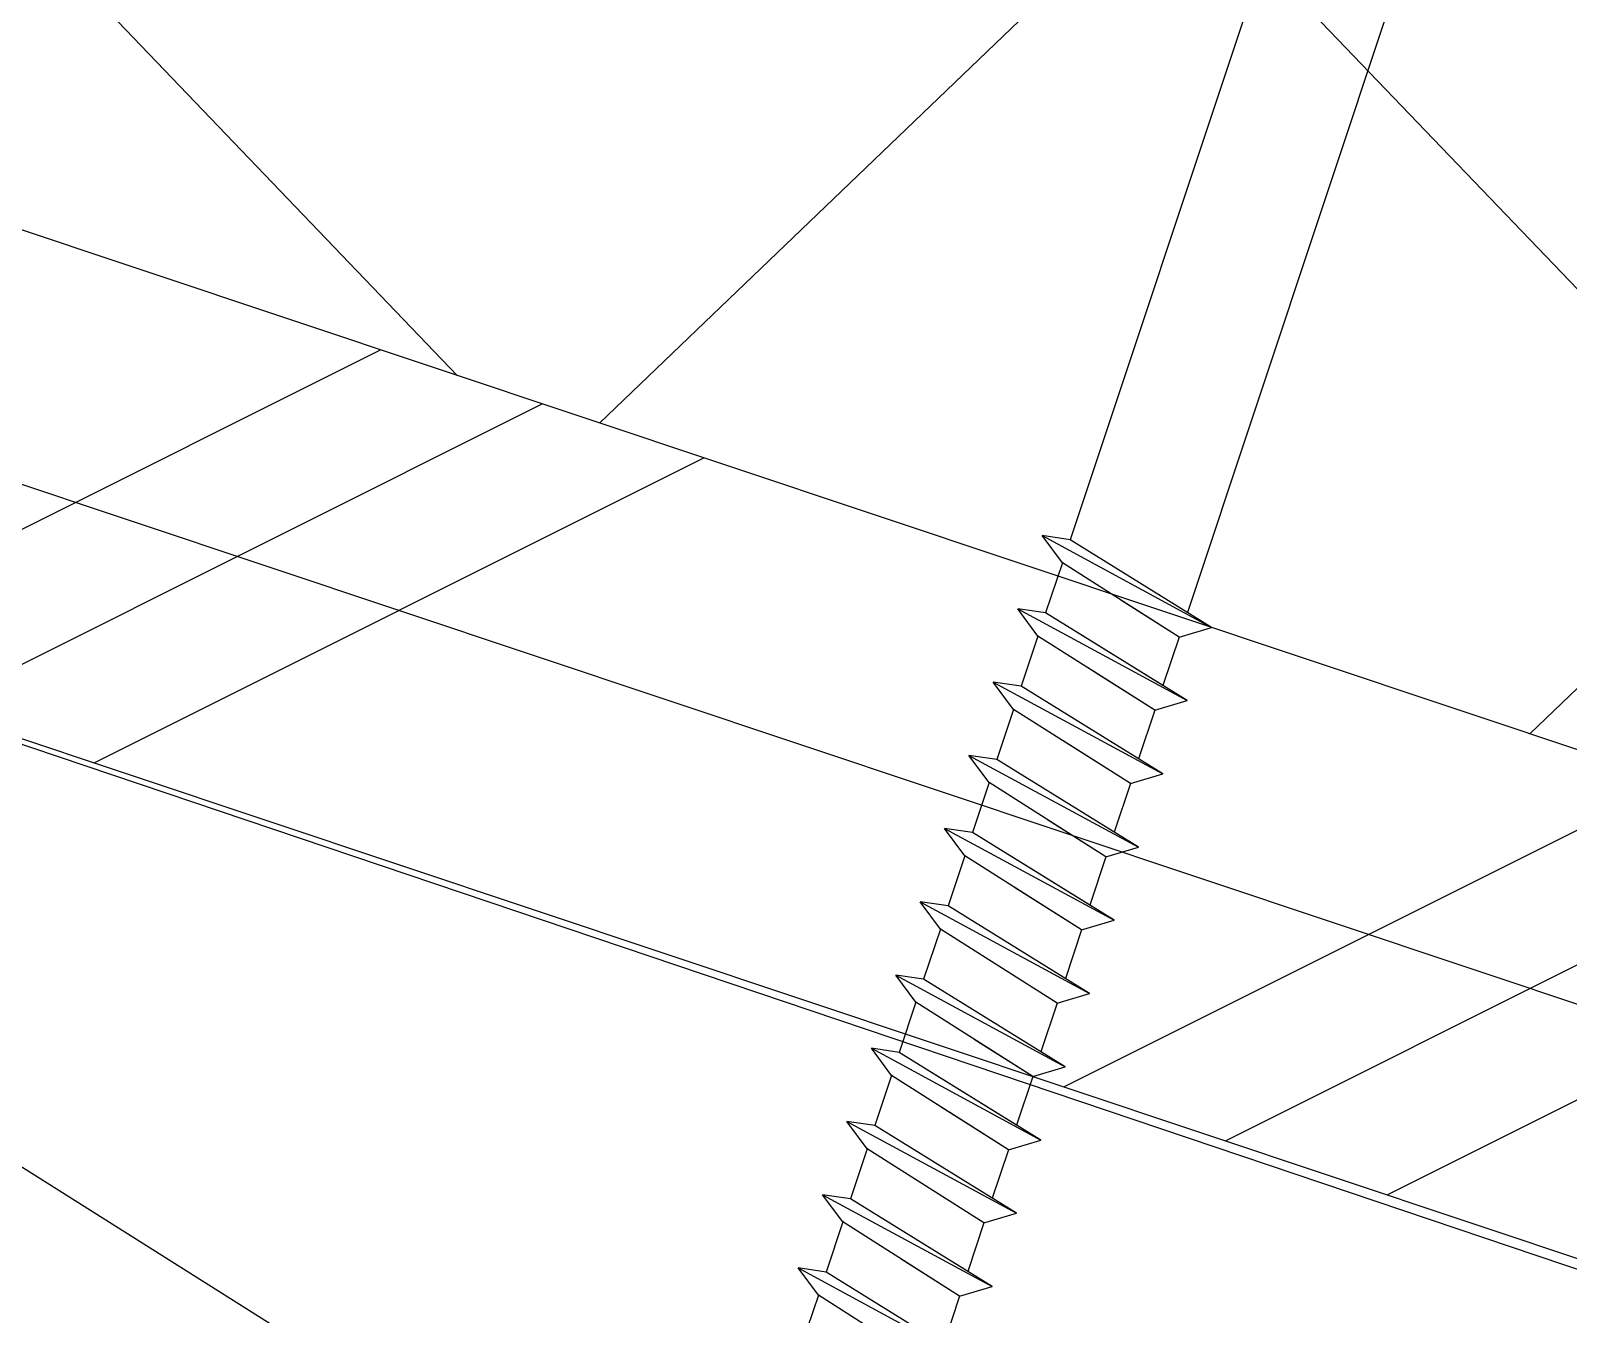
# Model space of a CAD drawing. Header units: inches. Extents: x -2661 to 42767, y -1222 to 9099.
# Drawn here: x 818.748 to 820.741, y 2429.664 to 2431.327 of the extents above; entities that cross this region are included whole.
import ezdxf

# ---------------------------------------------------------------- set-up
doc = ezdxf.new("R2010")
doc.units = ezdxf.units.IN
doc.header["$LTSCALE"] = 12
doc.header["$MEASUREMENT"] = 0
doc.layers.add('S-HATCH1', color=1, linetype='CONTINUOUS', transparency=0.5)
doc.layers.add('S-SIMPSON', color=2, linetype='CONTINUOUS')
doc.layers.add('S-WOOD', color=3, linetype='CONTINUOUS')

# ---------------------------------------------------------------- blocks, each defined once
blk = doc.blocks.new('SIP SCREW')
at = {"layer": 'S-SIMPSON'}
for p, q in [((-0.087, -0.536), (-0.087, -9.8775)), ((0.087, -0.5316), (0.087, -9.8363))]:
    blk.add_line(p, q, dxfattribs=at)
at = {"layer": 'S-SIMPSON', "color": 1}
for p, q in [((-0.123, -9.886), (0.087, -9.8363)), ((-0.123, -9.886), (0.087, -9.8363)), ((-0.123, -9.886), (0.087, -9.8363)), ((-0.123, -9.886), (0.087, -9.8363)), ((0.123, -9.8427), (-0.123, -9.886)), ((0.123, -9.8427), (-0.123, -9.886)), ((0.123, -9.8427), (-0.123, -9.886)), ((0.123, -9.8427), (-0.123, -9.886)), ((0.087, -9.8363), (0.123, -9.8427)), ((0.087, -9.8363), (0.123, -9.8427)), ((0.087, -9.8363), (0.123, -9.8427)), ((0.087, -9.8363), (0.123, -9.8427)), ((0.087, -9.8679), (0.123, -9.8427)), ((0.087, -9.8679), (0.123, -9.8427)), ((0.087, -9.8679), (0.123, -9.8427)), ((0.087, -9.8679), (0.123, -9.8427)), ((-0.087, -9.9112), (0.087, -9.8679)), ((-0.087, -9.9112), (0.087, -9.8679)), ((-0.087, -9.9112), (0.087, -9.8679)), ((-0.087, -9.9112), (0.087, -9.8679)), ((0.087, -9.8679), (0.087, -9.9363)), ((0.087, -9.8679), (0.087, -9.9363)), ((0.087, -9.8679), (0.087, -9.9363)), ((0.087, -9.8679), (0.087, -9.9363)), ((0.087, -9.8679), (0.087, -9.9363)), ((0.087, -9.8679), (0.087, -9.9363)), ((0.087, -9.8679), (0.087, -9.9363)), ((0.087, -9.8679), (0.087, -9.9363)), ((0.087, -9.8679), (0.087, -9.9363)), ((0.087, -9.8679), (0.087, -9.9363)), ((0.087, -9.8679), (0.087, -9.9363)), ((0.087, -9.8679), (0.087, -9.9363)), ((0.087, -9.8679), (0.087, -9.9363)), ((0.087, -9.8679), (0.087, -9.9363)), ((-0.087, -9.9112), (-0.123, -9.886)), ((-0.087, -9.9112), (-0.123, -9.886)), ((-0.087, -9.9112), (-0.123, -9.886)), ((-0.087, -9.9112), (-0.123, -9.886)), ((-0.087, -9.9112), (-0.123, -9.886)), ((-0.087, -9.9112), (0, -9.8896)), ((-0.087, -9.9112), (-0.087, -9.9775)), ((-0.087, -9.9112), (-0.087, -9.9775)), ((-0.087, -9.9112), (-0.087, -9.9775)), ((-0.087, -9.9112), (-0.087, -9.9775)), ((-0.087, -9.9112), (-0.087, -9.9775)), ((-0.087, -9.9112), (-0.087, -9.9775)), ((-0.087, -9.9112), (-0.087, -9.9775)), ((-0.087, -9.9112), (-0.087, -9.9775)), ((-0.087, -9.9112), (-0.087, -9.9775)), ((-0.087, -9.9112), (-0.087, -9.9775)), ((-0.087, -9.9112), (-0.087, -9.9775)), ((-0.087, -9.9112), (-0.087, -9.9775)), ((-0.087, -9.9112), (-0.087, -9.9775)), ((-0.087, -9.9112), (-0.087, -9.9775)), ((-0.087, -9.9112), (-0.087, -9.9775)), ((-0.087, -9.9112), (-0.087, -9.9775)), ((-0.123, -9.986), (0.087, -9.9363)), ((-0.123, -9.986), (0.087, -9.9363)), ((-0.123, -9.986), (0.087, -9.9363)), ((-0.123, -9.986), (0.087, -9.9363)), ((-0.123, -9.986), (0.087, -9.9363)), ((-0.123, -9.986), (0.087, -9.9363)), ((-0.123, -9.986), (0.087, -9.9363)), ((-0.123, -9.986), (0.087, -9.9363)), ((0.123, -9.9427), (-0.123, -9.986)), ((0.123, -9.9427), (-0.123, -9.986)), ((0.123, -9.9427), (-0.123, -9.986)), ((0.123, -9.9427), (-0.123, -9.986)), ((0.123, -9.9427), (-0.123, -9.986)), ((0.123, -9.9427), (-0.123, -9.986)), ((0.123, -9.9427), (-0.123, -9.986)), ((0.123, -9.9427), (-0.123, -9.986)), ((0.123, -9.9427), (-0.123, -9.986)), ((-0.087, -9.9775), (0.087, -9.9363)), ((0.087, -9.9363), (0.123, -9.9427)), ((0.087, -9.9363), (0.123, -9.9427)), ((0.087, -9.9363), (0.123, -9.9427)), ((0.087, -9.9363), (0.123, -9.9427)), ((0.087, -9.9363), (0.123, -9.9427)), ((0.087, -9.9363), (0.123, -9.9427)), ((0.087, -9.9363), (0.123, -9.9427)), ((0.087, -9.9363), (0.123, -9.9427)), ((0.087, -9.9363), (0.123, -9.9427)), ((0.087, -9.9679), (0.123, -9.9427)), ((0.087, -9.9679), (0.123, -9.9427)), ((0.087, -9.9679), (0.123, -9.9427)), ((0.087, -9.9679), (0.123, -9.9427)), ((0.087, -9.9679), (0.123, -9.9427)), ((0.087, -9.9679), (0.123, -9.9427)), ((0.087, -9.9679), (0.123, -9.9427)), ((0.087, -9.9679), (0.123, -9.9427)), ((0.087, -9.9679), (0.123, -9.9427)), ((-0.087, -10.0112), (0.087, -9.9679)), ((-0.087, -10.0112), (0.087, -9.9679)), ((-0.087, -10.0112), (0.087, -9.9679)), ((-0.087, -10.0112), (0.087, -9.9679)), ((-0.087, -10.0112), (0.087, -9.9679)), ((-0.087, -10.0112), (0.087, -9.9679)), ((-0.087, -10.0112), (0.087, -9.9679)), ((-0.087, -10.0112), (0.087, -9.9679)), ((-0.087, -10.0112), (0.087, -9.9679)), ((0.087, -9.9679), (0.087, -10.0363)), ((0.087, -9.9679), (0.087, -10.0363)), ((0.087, -9.9679), (0.087, -10.0363)), ((0.087, -9.9679), (0.087, -10.0363)), ((0.087, -9.9679), (0.087, -10.0363)), ((0.087, -9.9679), (0.087, -10.0363)), ((0.087, -9.9679), (0.087, -10.0363)), ((0.087, -9.9679), (0.087, -10.0363)), ((0.087, -9.9679), (0.087, -10.0363)), ((0.087, -9.9679), (0.087, -10.0363)), ((0.087, -9.9679), (0.087, -10.0363)), ((0.087, -9.9679), (0.087, -10.0363)), ((0.087, -9.9679), (0.087, -10.0363)), ((0.087, -9.9679), (0.087, -10.0363)), ((0.087, -9.9679), (0.087, -10.0363)), ((0.087, -9.9679), (0.087, -10.0363)), ((0.087, -9.9679), (0.087, -10.0363)), ((0.087, -9.9679), (0.087, -10.0363)), ((0.087, -9.9679), (0.087, -10.0363)), ((0.087, -9.9679), (0.087, -10.0363)), ((0.087, -9.9679), (0.087, -10.0363)), ((-0.087, -10.0112), (-0.123, -9.986)), ((-0.087, -10.0112), (-0.123, -9.986)), ((-0.087, -10.0112), (-0.123, -9.986)), ((-0.087, -10.0112), (-0.123, -9.986)), ((-0.087, -10.0112), (-0.123, -9.986)), ((-0.087, -10.0112), (-0.123, -9.986)), ((-0.087, -10.0112), (-0.123, -9.986)), ((-0.087, -10.0112), (-0.123, -9.986)), ((-0.087, -10.0112), (-0.123, -9.986)), ((-0.087, -10.0112), (-0.123, -9.986)), ((-0.087, -10.0112), (-0.123, -9.986)), ((-0.087, -10.0112), (-0.123, -9.986)), ((-0.087, -10.0112), (-0.123, -9.986)), ((-0.087, -10.0112), (0.013, -9.9863)), ((-0.087, -10.0112), (0.013, -9.9863)), ((-0.087, -10.0112), (0.013, -9.9863)), ((-0.087, -10.0112), (0, -9.9896)), ((-0.087, -10.0112), (-0.087, -10.0775)), ((-0.087, -10.0112), (-0.087, -10.0775)), ((-0.087, -10.0112), (-0.087, -10.0775)), ((-0.087, -10.0112), (-0.087, -10.0775)), ((-0.087, -10.0112), (-0.087, -10.0775)), ((-0.087, -10.0112), (-0.087, -10.0775)), ((-0.087, -10.0112), (-0.087, -10.0775)), ((-0.087, -10.0112), (-0.087, -10.0775)), ((-0.087, -10.0112), (-0.087, -10.0775)), ((-0.087, -10.0112), (-0.087, -10.0775)), ((-0.087, -10.0112), (-0.087, -10.0775)), ((-0.087, -10.0112), (-0.087, -10.0775)), ((-0.087, -10.0112), (-0.087, -10.0775)), ((-0.087, -10.0112), (-0.087, -10.0775)), ((-0.087, -10.0112), (-0.087, -10.0775)), ((-0.087, -10.0112), (-0.087, -10.0775)), ((-0.087, -10.0112), (-0.087, -10.0775)), ((-0.087, -10.0112), (-0.087, -10.0775)), ((-0.087, -10.0112), (-0.087, -10.0775)), ((-0.087, -10.0112), (-0.087, -10.0775)), ((-0.087, -10.0112), (-0.087, -10.0775)), ((-0.123, -10.086), (0.087, -10.0363)), ((-0.123, -10.086), (0.087, -10.0363)), ((-0.123, -10.086), (0.087, -10.0363)), ((-0.123, -10.086), (0.087, -10.0363)), ((-0.123, -10.086), (0.087, -10.0363)), ((-0.123, -10.086), (0.087, -10.0363)), ((-0.123, -10.086), (0.087, -10.0363)), ((-0.123, -10.086), (0.087, -10.0363)), ((-0.123, -10.086), (0.087, -10.0363)), ((-0.123, -10.086), (0.087, -10.0363)), ((-0.123, -10.086), (0.087, -10.0363)), ((-0.123, -10.086), (0.087, -10.0363)), ((0.123, -10.0427), (-0.123, -10.086)), ((0.123, -10.0427), (-0.123, -10.086)), ((0.123, -10.0427), (-0.123, -10.086)), ((0.123, -10.0427), (-0.123, -10.086)), ((0.123, -10.0427), (-0.123, -10.086)), ((0.123, -10.0427), (-0.123, -10.086)), ((0.123, -10.0427), (-0.123, -10.086)), ((0.123, -10.0427), (-0.123, -10.086)), ((0.123, -10.0427), (-0.123, -10.086)), ((0.123, -10.0427), (-0.123, -10.086)), ((0.123, -10.0427), (-0.123, -10.086)), ((0.123, -10.0427), (-0.123, -10.086)), ((0.087, -10.0363), (0.123, -10.0427)), ((0.087, -10.0363), (0.123, -10.0427)), ((0.087, -10.0363), (0.123, -10.0427)), ((0.087, -10.0363), (0.123, -10.0427)), ((0.087, -10.0363), (0.123, -10.0427)), ((0.087, -10.0363), (0.123, -10.0427)), ((0.087, -10.0363), (0.123, -10.0427)), ((0.087, -10.0363), (0.123, -10.0427)), ((0.087, -10.0363), (0.123, -10.0427)), ((0.087, -10.0363), (0.123, -10.0427)), ((0.087, -10.0363), (0.123, -10.0427)), ((0.087, -10.0363), (0.123, -10.0427)), ((0.087, -10.0679), (0.123, -10.0427)), ((0.087, -10.0679), (0.123, -10.0427)), ((0.087, -10.0679), (0.123, -10.0427)), ((0.087, -10.0679), (0.123, -10.0427)), ((0.087, -10.0679), (0.123, -10.0427)), ((0.087, -10.0679), (0.123, -10.0427)), ((0.087, -10.0679), (0.123, -10.0427)), ((0.087, -10.0679), (0.123, -10.0427)), ((0.087, -10.0679), (0.123, -10.0427)), ((0.087, -10.0679), (0.123, -10.0427)), ((0.087, -10.0679), (0.123, -10.0427)), ((0.087, -10.0679), (0.123, -10.0427)), ((-0.087, -10.1112), (0.087, -10.0679)), ((-0.087, -10.1112), (0.087, -10.0679)), ((-0.087, -10.1112), (0.087, -10.0679)), ((-0.087, -10.1112), (0.087, -10.0679)), ((-0.087, -10.1112), (0.087, -10.0679)), ((-0.087, -10.1112), (0.087, -10.0679)), ((-0.087, -10.1112), (0.087, -10.0679)), ((-0.087, -10.1112), (0.087, -10.0679)), ((-0.087, -10.1112), (0.087, -10.0679)), ((-0.087, -10.1112), (0.087, -10.0679)), ((-0.087, -10.1112), (0.087, -10.0679)), ((-0.087, -10.1112), (0.087, -10.0679)), ((0.087, -10.0679), (0.087, -10.1363)), ((0.087, -10.0679), (0.087, -10.1363)), ((0.087, -10.0679), (0.087, -10.1363)), ((0.087, -10.0679), (0.087, -10.1363)), ((0.087, -10.0679), (0.087, -10.1363)), ((0.087, -10.0679), (0.087, -10.1363)), ((0.087, -10.0679), (0.087, -10.1363)), ((0.087, -10.0679), (0.087, -10.1363)), ((0.087, -10.0679), (0.087, -10.1363)), ((0.087, -10.0679), (0.087, -10.1363)), ((0.087, -10.0679), (0.087, -10.1363)), ((0.087, -10.0679), (0.087, -10.1363)), ((0.087, -10.0679), (0.087, -10.1363)), ((0.087, -10.0679), (0.087, -10.1363)), ((0.087, -10.0679), (0.087, -10.1363)), ((0.087, -10.0679), (0.087, -10.1363)), ((0.087, -10.0679), (0.087, -10.1363)), ((0.087, -10.0679), (0.087, -10.1363)), ((0.087, -10.0679), (0.087, -10.1363)), ((0.087, -10.0679), (0.087, -10.1363)), ((0.087, -10.0679), (0.087, -10.1363)), ((0.087, -10.0679), (0.087, -10.1363)), ((0.087, -10.0679), (0.087, -10.1363)), ((0.087, -10.0679), (0.087, -10.1363)), ((0.087, -10.0679), (0.087, -10.1363)), ((-0.087, -10.1112), (-0.123, -10.086)), ((-0.087, -10.1112), (-0.123, -10.086)), ((-0.087, -10.1112), (-0.123, -10.086)), ((-0.087, -10.1112), (-0.123, -10.086)), ((-0.087, -10.1112), (-0.123, -10.086)), ((-0.087, -10.1112), (-0.123, -10.086)), ((-0.087, -10.1112), (-0.123, -10.086)), ((-0.087, -10.1112), (-0.123, -10.086)), ((-0.087, -10.1112), (-0.123, -10.086)), ((-0.087, -10.1112), (-0.123, -10.086)), ((-0.087, -10.1112), (-0.123, -10.086)), ((-0.087, -10.1112), (-0.123, -10.086)), ((-0.087, -10.1112), (-0.123, -10.086)), ((-0.087, -10.1112), (-0.123, -10.086)), ((-0.087, -10.1112), (-0.123, -10.086)), ((-0.087, -10.1112), (0.013, -10.0863)), ((-0.087, -10.1112), (0.013, -10.0863)), ((-0.087, -10.1112), (0.013, -10.0863)), ((-0.087, -10.1112), (-0.087, -10.1775)), ((-0.087, -10.1112), (-0.087, -10.1775)), ((-0.087, -10.1112), (-0.087, -10.1775)), ((-0.087, -10.1112), (-0.087, -10.1775)), ((-0.087, -10.1112), (-0.087, -10.1775)), ((-0.087, -10.1112), (-0.087, -10.1775)), ((-0.087, -10.1112), (-0.087, -10.1775)), ((-0.087, -10.1112), (-0.087, -10.1775)), ((-0.087, -10.1112), (-0.087, -10.1775)), ((-0.087, -10.1112), (-0.087, -10.1775)), ((-0.087, -10.1112), (-0.087, -10.1775)), ((-0.087, -10.1112), (-0.087, -10.1775)), ((-0.087, -10.1112), (-0.087, -10.1775)), ((-0.087, -10.1112), (-0.087, -10.1775)), ((-0.087, -10.1112), (-0.087, -10.1775)), ((-0.087, -10.1112), (-0.087, -10.1775)), ((-0.087, -10.1112), (-0.087, -10.1775)), ((-0.087, -10.1112), (-0.087, -10.1775)), ((-0.087, -10.1112), (-0.087, -10.1775)), ((-0.087, -10.1112), (-0.087, -10.1775)), ((-0.087, -10.1112), (-0.087, -10.1775)), ((-0.087, -10.1112), (-0.087, -10.1775)), ((-0.087, -10.1112), (-0.087, -10.1775)), ((-0.087, -10.1112), (-0.087, -10.1775)), ((-0.087, -10.1112), (-0.087, -10.1775)), ((-0.123, -10.186), (0.087, -10.1363)), ((-0.123, -10.186), (0.087, -10.1363)), ((-0.123, -10.186), (0.087, -10.1363)), ((-0.123, -10.186), (0.087, -10.1363)), ((-0.123, -10.186), (0.087, -10.1363)), ((-0.123, -10.186), (0.087, -10.1363)), ((-0.123, -10.186), (0.087, -10.1363)), ((-0.123, -10.186), (0.087, -10.1363)), ((-0.123, -10.186), (0.087, -10.1363)), ((-0.123, -10.186), (0.087, -10.1363)), ((-0.123, -10.186), (0.087, -10.1363)), ((-0.123, -10.186), (0.087, -10.1363)), ((-0.123, -10.186), (0.087, -10.1363)), ((-0.123, -10.186), (0.087, -10.1363)), ((-0.123, -10.186), (0.087, -10.1363)), ((-0.123, -10.186), (0.087, -10.1363)), ((-0.123, -10.186), (0.087, -10.1363)), ((-0.123, -10.186), (0.087, -10.1363)), ((-0.123, -10.186), (0.087, -10.1363)), ((0.123, -10.1427), (-0.123, -10.186)), ((0.123, -10.1427), (-0.123, -10.186)), ((0.123, -10.1427), (-0.123, -10.186)), ((0.123, -10.1427), (-0.123, -10.186)), ((0.123, -10.1427), (-0.123, -10.186)), ((0.123, -10.1427), (-0.123, -10.186)), ((0.123, -10.1427), (-0.123, -10.186)), ((0.123, -10.1427), (-0.123, -10.186)), ((0.123, -10.1427), (-0.123, -10.186)), ((0.123, -10.1427), (-0.123, -10.186)), ((0.123, -10.1427), (-0.123, -10.186)), ((0.123, -10.1427), (-0.123, -10.186)), ((0.123, -10.1427), (-0.123, -10.186)), ((0.123, -10.1427), (-0.123, -10.186)), ((0.123, -10.1427), (-0.123, -10.186)), ((0.123, -10.1427), (-0.123, -10.186)), ((0.123, -10.1427), (-0.123, -10.186)), ((0.123, -10.1427), (-0.123, -10.186)), ((0.123, -10.1427), (-0.123, -10.186)), ((0.087, -10.1363), (0.123, -10.1427)), ((0.087, -10.1363), (0.123, -10.1427)), ((0.087, -10.1363), (0.123, -10.1427)), ((0.087, -10.1363), (0.123, -10.1427)), ((0.087, -10.1363), (0.123, -10.1427)), ((0.087, -10.1363), (0.123, -10.1427)), ((0.087, -10.1363), (0.123, -10.1427)), ((0.087, -10.1363), (0.123, -10.1427)), ((0.087, -10.1363), (0.123, -10.1427)), ((0.087, -10.1363), (0.123, -10.1427)), ((0.087, -10.1363), (0.123, -10.1427)), ((0.087, -10.1363), (0.123, -10.1427)), ((0.087, -10.1363), (0.123, -10.1427)), ((0.087, -10.1363), (0.123, -10.1427)), ((0.087, -10.1363), (0.123, -10.1427)), ((0.087, -10.1363), (0.123, -10.1427)), ((0.087, -10.1363), (0.123, -10.1427)), ((0.087, -10.1363), (0.123, -10.1427)), ((0.087, -10.1363), (0.123, -10.1427)), ((0.087, -10.1679), (0.123, -10.1427)), ((0.087, -10.1679), (0.123, -10.1427)), ((0.087, -10.1679), (0.123, -10.1427)), ((0.087, -10.1679), (0.123, -10.1427)), ((0.087, -10.1679), (0.123, -10.1427)), ((0.087, -10.1679), (0.123, -10.1427)), ((0.087, -10.1679), (0.123, -10.1427)), ((0.087, -10.1679), (0.123, -10.1427)), ((0.087, -10.1679), (0.123, -10.1427)), ((0.087, -10.1679), (0.123, -10.1427)), ((0.087, -10.1679), (0.123, -10.1427)), ((0.087, -10.1679), (0.123, -10.1427)), ((0.087, -10.1679), (0.123, -10.1427)), ((0.087, -10.1679), (0.123, -10.1427)), ((0.087, -10.1679), (0.123, -10.1427)), ((0.087, -10.1679), (0.123, -10.1427)), ((0.087, -10.1679), (0.123, -10.1427)), ((0.087, -10.1679), (0.123, -10.1427)), ((0.087, -10.1679), (0.123, -10.1427)), ((-0.087, -10.2112), (0.087, -10.1679)), ((-0.087, -10.2112), (0.087, -10.1679)), ((-0.087, -10.2112), (0.087, -10.1679)), ((-0.087, -10.2112), (0.087, -10.1679)), ((-0.087, -10.2112), (0.087, -10.1679)), ((-0.087, -10.2112), (0.087, -10.1679)), ((-0.087, -10.2112), (0.087, -10.1679)), ((-0.087, -10.2112), (0.087, -10.1679)), ((-0.087, -10.2112), (0.087, -10.1679)), ((-0.087, -10.2112), (0.087, -10.1679)), ((-0.087, -10.2112), (0.087, -10.1679)), ((-0.087, -10.2112), (0.087, -10.1679)), ((-0.087, -10.2112), (0.087, -10.1679)), ((-0.087, -10.2112), (0.087, -10.1679)), ((-0.087, -10.2112), (0.087, -10.1679)), ((-0.087, -10.2112), (0.087, -10.1679)), ((-0.087, -10.2112), (0.087, -10.1679)), ((-0.087, -10.2112), (0.087, -10.1679)), ((-0.087, -10.2112), (0.087, -10.1679)), ((0.087, -10.1679), (0.087, -10.2363)), ((0.087, -10.1679), (0.087, -10.2363)), ((0.087, -10.1679), (0.087, -10.2363)), ((0.087, -10.1679), (0.087, -10.2363)), ((0.087, -10.1679), (0.087, -10.2363)), ((0.087, -10.1679), (0.087, -10.2363)), ((0.087, -10.1679), (0.087, -10.2363)), ((0.087, -10.1679), (0.087, -10.2363)), ((0.087, -10.1679), (0.087, -10.2363)), ((0.087, -10.1679), (0.087, -10.2363)), ((0.087, -10.1679), (0.087, -10.2363)), ((0.087, -10.1679), (0.087, -10.2363)), ((-0.087, -10.2112), (-0.123, -10.186)), ((-0.087, -10.2112), (-0.123, -10.186)), ((-0.087, -10.2112), (-0.123, -10.186)), ((-0.087, -10.2112), (-0.123, -10.186)), ((-0.087, -10.2112), (-0.123, -10.186)), ((-0.087, -10.2112), (-0.123, -10.186)), ((-0.087, -10.2112), (-0.123, -10.186)), ((-0.087, -10.2112), (-0.123, -10.186)), ((-0.087, -10.2112), (-0.123, -10.186)), ((-0.087, -10.2112), (-0.123, -10.186)), ((-0.087, -10.2112), (-0.123, -10.186)), ((-0.087, -10.2112), (-0.123, -10.186)), ((-0.087, -10.2112), (-0.123, -10.186)), ((-0.087, -10.2112), (-0.123, -10.186)), ((-0.087, -10.2112), (-0.123, -10.186)), ((-0.087, -10.2112), (-0.123, -10.186)), ((-0.087, -10.2112), (-0.123, -10.186)), ((-0.087, -10.2112), (-0.123, -10.186)), ((-0.087, -10.2112), (-0.123, -10.186)), ((-0.087, -10.2112), (-0.123, -10.186)), ((-0.087, -10.2112), (-0.123, -10.186)), ((-0.087, -10.2112), (-0.123, -10.186)), ((-0.087, -10.2112), (-0.123, -10.186)), ((-0.087, -10.2112), (0, -10.1896)), ((-0.087, -10.2112), (0, -10.1896)), ((-0.087, -10.2112), (0, -10.1896)), ((-0.087, -10.2112), (0, -10.1896)), ((-0.087, -10.2112), (-0.087, -10.2775)), ((-0.087, -10.2112), (-0.087, -10.2775)), ((-0.087, -10.2112), (-0.087, -10.2775)), ((-0.087, -10.2112), (-0.087, -10.2775)), ((-0.087, -10.2112), (-0.087, -10.2775)), ((-0.087, -10.2112), (-0.087, -10.2775)), ((-0.087, -10.2112), (-0.087, -10.2775)), ((-0.087, -10.2112), (-0.087, -10.2775)), ((-0.087, -10.2112), (-0.087, -10.2775)), ((-0.087, -10.2112), (-0.087, -10.2775)), ((-0.087, -10.2112), (-0.087, -10.2775)), ((-0.087, -10.2112), (-0.087, -10.2775)), ((-0.087, -10.2112), (-0.087, -10.2775)), ((-0.087, -10.2112), (-0.087, -10.2775)), ((-0.123, -10.286), (0.087, -10.2363)), ((-0.123, -10.286), (0.087, -10.2363)), ((-0.123, -10.286), (0.087, -10.2363)), ((-0.123, -10.286), (0.087, -10.2363)), ((-0.123, -10.286), (0.087, -10.2363)), ((-0.123, -10.286), (0.087, -10.2363)), ((-0.123, -10.286), (0.087, -10.2363)), ((-0.123, -10.286), (0.087, -10.2363)), ((-0.087, -10.2775), (0.087, -10.2363)), ((0.087, -10.2363), (0.123, -10.2427)), ((0.087, -10.2363), (0.123, -10.2427)), ((0.087, -10.2363), (0.123, -10.2427)), ((0.087, -10.2363), (0.123, -10.2427)), ((0.087, -10.2363), (0.123, -10.2427)), ((0.087, -10.2363), (0.123, -10.2427)), ((0.087, -10.2363), (0.123, -10.2427)), ((0.087, -10.2363), (0.123, -10.2427)), ((0.087, -10.2363), (0.123, -10.2427)), ((0.123, -10.2427), (-0.123, -10.286)), ((0.123, -10.2427), (-0.123, -10.286)), ((0.123, -10.2427), (-0.123, -10.286)), ((0.123, -10.2427), (-0.123, -10.286)), ((0.123, -10.2427), (-0.123, -10.286)), ((0.123, -10.2427), (-0.123, -10.286)), ((0.123, -10.2427), (-0.123, -10.286)), ((0.123, -10.2427), (-0.123, -10.286)), ((0.123, -10.2427), (-0.123, -10.286)), ((0.087, -10.2679), (0.123, -10.2427)), ((0.087, -10.2679), (0.123, -10.2427)), ((0.087, -10.2679), (0.123, -10.2427)), ((0.087, -10.2679), (0.123, -10.2427)), ((0.087, -10.2679), (0.123, -10.2427)), ((0.087, -10.2679), (0.123, -10.2427)), ((0.087, -10.2679), (0.123, -10.2427)), ((0.087, -10.2679), (0.123, -10.2427)), ((0.087, -10.2679), (0.123, -10.2427)), ((-0.087, -10.3112), (0.087, -10.2679)), ((-0.087, -10.3112), (0.087, -10.2679)), ((-0.087, -10.3112), (0.087, -10.2679)), ((-0.087, -10.3112), (0.087, -10.2679)), ((-0.087, -10.3112), (0.087, -10.2679)), ((-0.087, -10.3112), (0.087, -10.2679)), ((-0.087, -10.3112), (0.087, -10.2679)), ((-0.087, -10.3112), (0.087, -10.2679)), ((-0.087, -10.3112), (0.087, -10.2679)), ((0.087, -10.2679), (0.087, -10.3363)), ((0.087, -10.2679), (0.087, -10.3363)), ((0.087, -10.2679), (0.087, -10.3363)), ((0.087, -10.2679), (0.087, -10.3363)), ((0.087, -10.2679), (0.087, -10.3363)), ((0.087, -10.2679), (0.087, -10.3363)), ((0.087, -10.2679), (0.087, -10.3363)), ((0.087, -10.2679), (0.087, -10.3363)), ((0.087, -10.2679), (0.087, -10.3363)), ((0.087, -10.2679), (0.087, -10.3363)), ((0.087, -10.2679), (0.087, -10.3363)), ((0.087, -10.2679), (0.087, -10.3363)), ((0.087, -10.2679), (0.087, -10.3363)), ((0.087, -10.2679), (0.087, -10.3363)), ((0.087, -10.2679), (0.087, -10.3363)), ((0.087, -10.2679), (0.087, -10.3363)), ((0.087, -10.2679), (0.087, -10.3363)), ((-0.087, -10.3112), (-0.123, -10.286)), ((-0.087, -10.3112), (-0.123, -10.286)), ((-0.087, -10.3112), (-0.123, -10.286)), ((-0.087, -10.3112), (-0.123, -10.286)), ((-0.087, -10.3112), (-0.123, -10.286)), ((-0.087, -10.3112), (-0.123, -10.286)), ((-0.087, -10.3112), (-0.123, -10.286)), ((-0.087, -10.3112), (-0.123, -10.286)), ((-0.087, -10.3112), (-0.123, -10.286)), ((-0.087, -10.3112), (-0.123, -10.286)), ((-0.087, -10.3112), (-0.123, -10.286)), ((-0.087, -10.3112), (-0.123, -10.286)), ((-0.087, -10.3112), (-0.123, -10.286)), ((-0.087, -10.3112), (0.013, -10.2863)), ((-0.087, -10.3112), (0.013, -10.2863)), ((-0.087, -10.3112), (0.013, -10.2863)), ((-0.087, -10.3112), (0, -10.2896)), ((-0.087, -10.3112), (-0.087, -10.3775)), ((-0.087, -10.3112), (-0.087, -10.3775)), ((-0.087, -10.3112), (-0.087, -10.3775)), ((-0.087, -10.3112), (-0.087, -10.3775)), ((-0.087, -10.3112), (-0.087, -10.3775)), ((-0.087, -10.3112), (-0.087, -10.3775)), ((-0.087, -10.3112), (-0.087, -10.3775)), ((-0.087, -10.3112), (-0.087, -10.3775)), ((-0.087, -10.3112), (-0.087, -10.3775)), ((-0.087, -10.3112), (-0.087, -10.3775)), ((-0.087, -10.3112), (-0.087, -10.3775)), ((-0.087, -10.3112), (-0.087, -10.3775)), ((-0.087, -10.3112), (-0.087, -10.3775)), ((-0.087, -10.3112), (-0.087, -10.3775)), ((-0.087, -10.3112), (-0.087, -10.3775)), ((-0.087, -10.3112), (-0.087, -10.3775)), ((-0.123, -10.386), (0.087, -10.3363)), ((-0.123, -10.386), (0.087, -10.3363)), ((-0.123, -10.386), (0.087, -10.3363)), ((-0.123, -10.386), (0.087, -10.3363)), ((-0.123, -10.386), (0.087, -10.3363)), ((-0.123, -10.386), (0.087, -10.3363)), ((-0.123, -10.386), (0.087, -10.3363)), ((-0.123, -10.386), (0.087, -10.3363)), ((-0.123, -10.386), (0.087, -10.3363)), ((-0.123, -10.386), (0.087, -10.3363)), ((-0.123, -10.386), (0.087, -10.3363)), ((-0.123, -10.386), (0.087, -10.3363)), ((0.087, -10.3363), (0.123, -10.3427)), ((0.087, -10.3363), (0.123, -10.3427)), ((0.087, -10.3363), (0.123, -10.3427)), ((0.087, -10.3363), (0.123, -10.3427)), ((0.087, -10.3363), (0.123, -10.3427)), ((0.087, -10.3363), (0.123, -10.3427)), ((0.087, -10.3363), (0.123, -10.3427)), ((0.087, -10.3363), (0.123, -10.3427)), ((0.087, -10.3363), (0.123, -10.3427)), ((0.087, -10.3363), (0.123, -10.3427)), ((0.087, -10.3363), (0.123, -10.3427)), ((0.087, -10.3363), (0.123, -10.3427)), ((0.123, -10.3427), (-0.123, -10.386)), ((0.123, -10.3427), (-0.123, -10.386)), ((0.123, -10.3427), (-0.123, -10.386)), ((0.123, -10.3427), (-0.123, -10.386)), ((0.123, -10.3427), (-0.123, -10.386)), ((0.123, -10.3427), (-0.123, -10.386)), ((0.123, -10.3427), (-0.123, -10.386)), ((0.123, -10.3427), (-0.123, -10.386)), ((0.123, -10.3427), (-0.123, -10.386)), ((0.123, -10.3427), (-0.123, -10.386)), ((0.123, -10.3427), (-0.123, -10.386)), ((0.123, -10.3427), (-0.123, -10.386)), ((0.087, -10.3679), (0.123, -10.3427)), ((0.087, -10.3679), (0.123, -10.3427)), ((0.087, -10.3679), (0.123, -10.3427)), ((0.087, -10.3679), (0.123, -10.3427)), ((0.087, -10.3679), (0.123, -10.3427)), ((0.087, -10.3679), (0.123, -10.3427)), ((0.087, -10.3679), (0.123, -10.3427)), ((0.087, -10.3679), (0.123, -10.3427)), ((0.087, -10.3679), (0.123, -10.3427)), ((0.087, -10.3679), (0.123, -10.3427)), ((0.087, -10.3679), (0.123, -10.3427)), ((0.087, -10.3679), (0.123, -10.3427)), ((-0.087, -10.4112), (0.087, -10.3679)), ((-0.087, -10.4112), (0.087, -10.3679)), ((-0.087, -10.4112), (0.087, -10.3679)), ((-0.087, -10.4112), (0.087, -10.3679)), ((-0.087, -10.4112), (0.087, -10.3679)), ((-0.087, -10.4112), (0.087, -10.3679)), ((-0.087, -10.4112), (0.087, -10.3679)), ((-0.087, -10.4112), (0.087, -10.3679)), ((-0.087, -10.4112), (0.087, -10.3679)), ((-0.087, -10.4112), (0.087, -10.3679)), ((-0.087, -10.4112), (0.087, -10.3679)), ((-0.087, -10.4112), (0.087, -10.3679)), ((0.087, -10.3679), (0.087, -10.4363)), ((0.087, -10.3679), (0.087, -10.4363)), ((0.087, -10.3679), (0.087, -10.4363)), ((0.087, -10.3679), (0.087, -10.4363)), ((0.087, -10.3679), (0.087, -10.4363)), ((0.087, -10.3679), (0.087, -10.4363)), ((0.087, -10.3679), (0.087, -10.4363)), ((0.087, -10.3679), (0.087, -10.4363)), ((0.087, -10.3679), (0.087, -10.4363)), ((0.087, -10.3679), (0.087, -10.4363)), ((0.087, -10.3679), (0.087, -10.4363)), ((0.087, -10.3679), (0.087, -10.4363)), ((0.087, -10.3679), (0.087, -10.4363)), ((0.087, -10.3679), (0.087, -10.4363)), ((0.087, -10.3679), (0.087, -10.4363)), ((0.087, -10.3679), (0.087, -10.4363)), ((0.087, -10.3679), (0.087, -10.4363)), ((-0.087, -10.4112), (-0.123, -10.386)), ((-0.087, -10.4112), (-0.123, -10.386)), ((-0.087, -10.4112), (-0.123, -10.386)), ((-0.087, -10.4112), (-0.123, -10.386)), ((-0.087, -10.4112), (-0.123, -10.386)), ((-0.087, -10.4112), (-0.123, -10.386)), ((-0.087, -10.4112), (-0.123, -10.386)), ((-0.087, -10.4112), (-0.123, -10.386)), ((-0.087, -10.4112), (-0.123, -10.386)), ((-0.087, -10.4112), (-0.123, -10.386)), ((-0.087, -10.4112), (-0.123, -10.386)), ((-0.087, -10.4112), (-0.123, -10.386)), ((-0.087, -10.4112), (-0.087, -10.4775)), ((-0.087, -10.4112), (-0.087, -10.4775)), ((-0.087, -10.4112), (-0.087, -10.4775)), ((-0.087, -10.4112), (-0.087, -10.4775)), ((-0.087, -10.4112), (-0.087, -10.4775)), ((-0.087, -10.4112), (-0.087, -10.4775)), ((-0.087, -10.4112), (-0.087, -10.4775)), ((-0.087, -10.4112), (-0.087, -10.4775)), ((-0.087, -10.4112), (-0.087, -10.4775)), ((-0.087, -10.4112), (-0.087, -10.4775)), ((-0.087, -10.4112), (-0.087, -10.4775)), ((-0.087, -10.4112), (-0.087, -10.4775)), ((-0.087, -10.4112), (-0.087, -10.4775)), ((-0.087, -10.4112), (-0.087, -10.4775)), ((-0.087, -10.4112), (-0.087, -10.4775)), ((-0.087, -10.4112), (-0.087, -10.4775)), ((-0.087, -10.4112), (-0.087, -10.4775)), ((-0.123, -10.486), (0.087, -10.4363)), ((-0.123, -10.486), (0.087, -10.4363)), ((-0.123, -10.486), (0.087, -10.4363)), ((-0.123, -10.486), (0.087, -10.4363)), ((-0.123, -10.486), (0.087, -10.4363)), ((-0.123, -10.486), (0.087, -10.4363)), ((-0.123, -10.486), (0.087, -10.4363)), ((-0.123, -10.486), (0.087, -10.4363)), ((-0.123, -10.486), (0.087, -10.4363)), ((-0.123, -10.486), (0.087, -10.4363)), ((-0.123, -10.486), (0.087, -10.4363)), ((-0.123, -10.486), (0.087, -10.4363)), ((-0.123, -10.486), (0.087, -10.4363)), ((-0.123, -10.486), (0.087, -10.4363)), ((-0.123, -10.486), (0.087, -10.4363)), ((0.087, -10.4363), (0.123, -10.4427)), ((0.087, -10.4363), (0.123, -10.4427)), ((0.087, -10.4363), (0.123, -10.4427)), ((0.087, -10.4363), (0.123, -10.4427)), ((0.087, -10.4363), (0.123, -10.4427)), ((0.087, -10.4363), (0.123, -10.4427)), ((0.087, -10.4363), (0.123, -10.4427)), ((0.087, -10.4363), (0.123, -10.4427)), ((0.087, -10.4363), (0.123, -10.4427)), ((0.087, -10.4363), (0.123, -10.4427)), ((0.087, -10.4363), (0.123, -10.4427)), ((0.087, -10.4363), (0.123, -10.4427)), ((0.087, -10.4363), (0.123, -10.4427)), ((0.087, -10.4363), (0.123, -10.4427)), ((0.087, -10.4363), (0.123, -10.4427)), ((0.123, -10.4427), (-0.123, -10.486)), ((0.123, -10.4427), (-0.123, -10.486)), ((0.123, -10.4427), (-0.123, -10.486)), ((0.123, -10.4427), (-0.123, -10.486)), ((0.123, -10.4427), (-0.123, -10.486)), ((0.123, -10.4427), (-0.123, -10.486)), ((0.123, -10.4427), (-0.123, -10.486)), ((0.123, -10.4427), (-0.123, -10.486)), ((0.123, -10.4427), (-0.123, -10.486)), ((0.123, -10.4427), (-0.123, -10.486)), ((0.123, -10.4427), (-0.123, -10.486)), ((0.123, -10.4427), (-0.123, -10.486)), ((0.123, -10.4427), (-0.123, -10.486)), ((0.123, -10.4427), (-0.123, -10.486)), ((0.123, -10.4427), (-0.123, -10.486)), ((0.087, -10.4679), (0.123, -10.4427)), ((0.087, -10.4679), (0.123, -10.4427)), ((0.087, -10.4679), (0.123, -10.4427)), ((0.087, -10.4679), (0.123, -10.4427)), ((0.087, -10.4679), (0.123, -10.4427)), ((0.087, -10.4679), (0.123, -10.4427)), ((0.087, -10.4679), (0.123, -10.4427)), ((0.087, -10.4679), (0.123, -10.4427)), ((0.087, -10.4679), (0.123, -10.4427)), ((0.087, -10.4679), (0.123, -10.4427)), ((0.087, -10.4679), (0.123, -10.4427)), ((0.087, -10.4679), (0.123, -10.4427)), ((0.087, -10.4679), (0.123, -10.4427)), ((0.087, -10.4679), (0.123, -10.4427)), ((0.087, -10.4679), (0.123, -10.4427)), ((-0.087, -10.5112), (0.087, -10.4679)), ((-0.087, -10.5112), (0.087, -10.4679)), ((-0.087, -10.5112), (0.087, -10.4679)), ((-0.087, -10.5112), (0.087, -10.4679)), ((-0.087, -10.5112), (0.087, -10.4679)), ((-0.087, -10.5112), (0.087, -10.4679)), ((-0.087, -10.5112), (0.087, -10.4679)), ((-0.087, -10.5112), (0.087, -10.4679)), ((-0.087, -10.5112), (0.087, -10.4679)), ((-0.087, -10.5112), (0.087, -10.4679)), ((-0.087, -10.5112), (0.087, -10.4679)), ((-0.087, -10.5112), (0.087, -10.4679)), ((-0.087, -10.5112), (0.087, -10.4679)), ((-0.087, -10.5112), (0.087, -10.4679)), ((-0.087, -10.5112), (0.087, -10.4679)), ((0.087, -10.4679), (0.087, -10.5363)), ((0.087, -10.4679), (0.087, -10.5363)), ((0.087, -10.4679), (0.087, -10.5363)), ((0.087, -10.4679), (0.087, -10.5363)), ((0.087, -10.4679), (0.087, -10.5363)), ((0.087, -10.4679), (0.087, -10.5363)), ((0.087, -10.4679), (0.087, -10.5363)), ((0.087, -10.4679), (0.087, -10.5363)), ((0.087, -10.4679), (0.087, -10.5363)), ((0.087, -10.4679), (0.087, -10.5363)), ((0.087, -10.4679), (0.087, -10.5363)), ((0.087, -10.4679), (0.087, -10.5363)), ((0.087, -10.4679), (0.087, -10.5363)), ((0.087, -10.4679), (0.087, -10.5363)), ((0.087, -10.4679), (0.087, -10.5363)), ((0.087, -10.4679), (0.087, -10.5363)), ((0.087, -10.4679), (0.087, -10.5363)), ((0.087, -10.4679), (0.087, -10.5363)), ((-0.087, -10.5112), (-0.123, -10.486)), ((-0.087, -10.5112), (-0.123, -10.486)), ((-0.087, -10.5112), (-0.123, -10.486)), ((-0.087, -10.5112), (-0.123, -10.486)), ((-0.087, -10.5112), (-0.123, -10.486)), ((-0.087, -10.5112), (-0.123, -10.486)), ((-0.087, -10.5112), (-0.123, -10.486)), ((-0.087, -10.5112), (-0.123, -10.486)), ((-0.087, -10.5112), (-0.123, -10.486)), ((-0.087, -10.5112), (-0.123, -10.486)), ((-0.087, -10.5112), (-0.123, -10.486)), ((-0.087, -10.5112), (-0.123, -10.486)), ((-0.087, -10.5112), (-0.123, -10.486)), ((-0.087, -10.5112), (-0.123, -10.486)), ((-0.087, -10.5112), (-0.123, -10.486)), ((-0.087, -10.5112), (-0.123, -10.486)), ((-0.087, -10.5112), (-0.123, -10.486)), ((-0.087, -10.5112), (-0.123, -10.486)), ((-0.087, -10.5112), (0, -10.4896)), ((-0.087, -10.5112), (0, -10.4896)), ((-0.087, -10.5112), (0, -10.4896)), ((-0.087, -10.5112), (-0.087, -10.5775)), ((-0.087, -10.5112), (-0.087, -10.5775)), ((-0.087, -10.5112), (-0.087, -10.5775)), ((-0.087, -10.5112), (-0.087, -10.5775)), ((-0.087, -10.5112), (-0.087, -10.5775)), ((-0.087, -10.5112), (-0.087, -10.5775)), ((-0.087, -10.5112), (-0.087, -10.5775)), ((-0.087, -10.5112), (-0.087, -10.5775)), ((-0.087, -10.5112), (-0.087, -10.5775)), ((-0.087, -10.5112), (-0.087, -10.5775)), ((-0.087, -10.5112), (-0.087, -10.5775)), ((-0.087, -10.5112), (-0.087, -10.5775)), ((-0.123, -10.586), (0.087, -10.5363)), ((-0.123, -10.586), (0.087, -10.5363)), ((-0.123, -10.586), (0.087, -10.5363)), ((-0.123, -10.586), (0.087, -10.5363)), ((-0.123, -10.586), (0.087, -10.5363)), ((-0.123, -10.586), (0.087, -10.5363)), ((-0.123, -10.586), (0.087, -10.5363)), ((-0.123, -10.586), (0.087, -10.5363)), ((-0.087, -10.5775), (0.087, -10.5363)), ((0.087, -10.5363), (0.123, -10.5427)), ((0.087, -10.5363), (0.123, -10.5427)), ((0.087, -10.5363), (0.123, -10.5427)), ((0.087, -10.5363), (0.123, -10.5427)), ((0.087, -10.5363), (0.123, -10.5427)), ((0.087, -10.5363), (0.123, -10.5427)), ((0.087, -10.5363), (0.123, -10.5427)), ((0.087, -10.5363), (0.123, -10.5427)), ((0.087, -10.5363), (0.123, -10.5427)), ((0.123, -10.5427), (-0.123, -10.586)), ((0.123, -10.5427), (-0.123, -10.586)), ((0.123, -10.5427), (-0.123, -10.586)), ((0.123, -10.5427), (-0.123, -10.586)), ((0.123, -10.5427), (-0.123, -10.586)), ((0.123, -10.5427), (-0.123, -10.586)), ((0.123, -10.5427), (-0.123, -10.586)), ((0.123, -10.5427), (-0.123, -10.586)), ((0.123, -10.5427), (-0.123, -10.586)), ((0.087, -10.5679), (0.123, -10.5427)), ((0.087, -10.5679), (0.123, -10.5427)), ((0.087, -10.5679), (0.123, -10.5427)), ((0.087, -10.5679), (0.123, -10.5427)), ((0.087, -10.5679), (0.123, -10.5427)), ((0.087, -10.5679), (0.123, -10.5427)), ((0.087, -10.5679), (0.123, -10.5427)), ((0.087, -10.5679), (0.123, -10.5427)), ((0.087, -10.5679), (0.123, -10.5427)), ((-0.087, -10.6112), (0.087, -10.5679)), ((-0.087, -10.6112), (0.087, -10.5679)), ((-0.087, -10.6112), (0.087, -10.5679)), ((-0.087, -10.6112), (0.087, -10.5679)), ((-0.087, -10.6112), (0.087, -10.5679)), ((-0.087, -10.6112), (0.087, -10.5679)), ((-0.087, -10.6112), (0.087, -10.5679)), ((-0.087, -10.6112), (0.087, -10.5679)), ((-0.087, -10.6112), (0.087, -10.5679)), ((0.087, -10.5679), (0.087, -10.6363)), ((0.087, -10.5679), (0.087, -10.6363)), ((0.087, -10.5679), (0.087, -10.6363)), ((0.087, -10.5679), (0.087, -10.6363)), ((0.087, -10.5679), (0.087, -10.6363)), ((0.087, -10.5679), (0.087, -10.6363)), ((0.087, -10.5679), (0.087, -10.6363)), ((0.087, -10.5679), (0.087, -10.6363)), ((0.087, -10.5679), (0.087, -10.6363)), ((0.087, -10.5679), (0.087, -10.6363)), ((0.087, -10.5679), (0.087, -10.6363)), ((0.087, -10.5679), (0.087, -10.6363)), ((0.087, -10.5679), (0.087, -10.6363)), ((-0.087, -10.6112), (-0.123, -10.586)), ((-0.087, -10.6112), (-0.123, -10.586)), ((-0.087, -10.6112), (-0.123, -10.586)), ((-0.087, -10.6112), (-0.123, -10.586)), ((-0.087, -10.6112), (-0.123, -10.586)), ((-0.087, -10.6112), (-0.123, -10.586)), ((-0.087, -10.6112), (-0.123, -10.586)), ((-0.087, -10.6112), (-0.123, -10.586)), ((-0.087, -10.6112), (-0.123, -10.586)), ((-0.087, -10.6112), (-0.123, -10.586)), ((-0.087, -10.6112), (-0.123, -10.586)), ((-0.087, -10.6112), (-0.123, -10.586)), ((-0.087, -10.6112), (-0.123, -10.586)), ((-0.087, -10.6112), (0.013, -10.5863)), ((-0.087, -10.6112), (0.013, -10.5863)), ((-0.087, -10.6112), (0.013, -10.5863)), ((-0.087, -10.6112), (0, -10.5896)), ((-0.087, -10.6112), (-0.087, -10.6775)), ((-0.087, -10.6112), (-0.087, -10.6775)), ((-0.087, -10.6112), (-0.087, -10.6775)), ((-0.087, -10.6112), (-0.087, -10.6775)), ((-0.087, -10.6112), (-0.087, -10.6775)), ((-0.087, -10.6112), (-0.087, -10.6775)), ((-0.087, -10.6112), (-0.087, -10.6775)), ((-0.087, -10.6112), (-0.087, -10.6775)), ((-0.087, -10.6112), (-0.087, -10.6775)), ((-0.087, -10.6112), (-0.087, -10.6775)), ((-0.087, -10.6112), (-0.087, -10.6775)), ((-0.123, -10.686), (0.087, -10.6363)), ((-0.123, -10.686), (0.087, -10.6363)), ((-0.123, -10.686), (0.087, -10.6363)), ((-0.123, -10.686), (0.087, -10.6363)), ((-0.123, -10.686), (0.087, -10.6363)), ((-0.123, -10.686), (0.087, -10.6363)), ((-0.123, -10.686), (0.087, -10.6363)), ((-0.123, -10.686), (0.087, -10.6363)), ((-0.123, -10.686), (0.087, -10.6363)), ((0.087, -10.6363), (0.123, -10.6427)), ((0.087, -10.6363), (0.123, -10.6427)), ((0.087, -10.6363), (0.123, -10.6427)), ((0.087, -10.6363), (0.123, -10.6427)), ((0.087, -10.6363), (0.123, -10.6427)), ((0.087, -10.6363), (0.123, -10.6427)), ((0.087, -10.6363), (0.123, -10.6427)), ((0.087, -10.6363), (0.123, -10.6427)), ((0.087, -10.6363), (0.123, -10.6427)), ((0.123, -10.6427), (-0.123, -10.686)), ((0.123, -10.6427), (-0.123, -10.686)), ((0.123, -10.6427), (-0.123, -10.686)), ((0.123, -10.6427), (-0.123, -10.686)), ((0.123, -10.6427), (-0.123, -10.686)), ((0.123, -10.6427), (-0.123, -10.686)), ((0.123, -10.6427), (-0.123, -10.686)), ((0.123, -10.6427), (-0.123, -10.686)), ((0.123, -10.6427), (-0.123, -10.686)), ((0.087, -10.6679), (0.123, -10.6427)), ((0.087, -10.6679), (0.123, -10.6427)), ((0.087, -10.6679), (0.123, -10.6427)), ((0.087, -10.6679), (0.123, -10.6427)), ((0.087, -10.6679), (0.123, -10.6427)), ((0.087, -10.6679), (0.123, -10.6427)), ((0.087, -10.6679), (0.123, -10.6427)), ((0.087, -10.6679), (0.123, -10.6427)), ((0.087, -10.6679), (0.123, -10.6427)), ((-0.087, -10.7112), (0.087, -10.6679)), ((-0.087, -10.7112), (0.087, -10.6679)), ((-0.087, -10.7112), (0.087, -10.6679)), ((-0.087, -10.7112), (0.087, -10.6679)), ((-0.087, -10.7112), (0.087, -10.6679)), ((-0.087, -10.7112), (0.087, -10.6679)), ((-0.087, -10.7112), (0.087, -10.6679)), ((-0.087, -10.7112), (0.087, -10.6679)), ((-0.087, -10.7112), (0.087, -10.6679)), ((0.087, -10.6679), (0.087, -10.7363)), ((0.087, -10.6679), (0.087, -10.7363)), ((0.087, -10.6679), (0.087, -10.7363)), ((0.087, -10.6679), (0.087, -10.7363)), ((0.087, -10.6679), (0.087, -10.7363)), ((0.087, -10.6679), (0.087, -10.7363)), ((0.087, -10.6679), (0.087, -10.7363)), ((0.087, -10.6679), (0.087, -10.7363)), ((0.087, -10.6679), (0.087, -10.7363)), ((0.087, -10.6679), (0.087, -10.7363)), ((0.087, -10.6679), (0.087, -10.7363)), ((-0.087, -10.7112), (-0.123, -10.686)), ((-0.087, -10.7112), (-0.123, -10.686)), ((-0.087, -10.7112), (-0.123, -10.686)), ((-0.087, -10.7112), (-0.123, -10.686)), ((-0.087, -10.7112), (-0.123, -10.686)), ((-0.087, -10.7112), (-0.123, -10.686)), ((-0.087, -10.7112), (-0.123, -10.686)), ((-0.087, -10.7112), (-0.123, -10.686)), ((-0.087, -10.7112), (-0.123, -10.686)), ((-0.087, -10.7112), (-0.087, -10.7775)), ((-0.087, -10.7112), (-0.087, -10.7775)), ((-0.087, -10.7112), (-0.087, -10.7775)), ((-0.087, -10.7112), (-0.087, -10.7775)), ((-0.087, -10.7112), (-0.087, -10.7775)), ((-0.087, -10.7112), (-0.087, -10.7775)), ((-0.087, -10.7112), (-0.087, -10.7775)), ((-0.087, -10.7112), (-0.087, -10.7775)), ((-0.087, -10.7112), (-0.087, -10.7775)), ((-0.087, -10.7112), (-0.087, -10.7775)), ((-0.087, -10.7112), (-0.087, -10.7775)), ((-0.123, -10.786), (0.087, -10.7363)), ((-0.123, -10.786), (0.087, -10.7363)), ((-0.123, -10.786), (0.087, -10.7363)), ((-0.123, -10.786), (0.087, -10.7363)), ((-0.123, -10.786), (0.087, -10.7363)), ((-0.123, -10.786), (0.087, -10.7363)), ((-0.123, -10.786), (0.087, -10.7363)), ((-0.123, -10.786), (0.087, -10.7363)), ((-0.123, -10.786), (0.087, -10.7363)), ((-0.123, -10.786), (0.087, -10.7363)), ((-0.123, -10.786), (0.087, -10.7363)), ((0.087, -10.7363), (0.123, -10.7427)), ((0.087, -10.7363), (0.123, -10.7427)), ((0.087, -10.7363), (0.123, -10.7427)), ((0.087, -10.7363), (0.123, -10.7427)), ((0.087, -10.7363), (0.123, -10.7427)), ((0.087, -10.7363), (0.123, -10.7427)), ((0.087, -10.7363), (0.123, -10.7427)), ((0.087, -10.7363), (0.123, -10.7427)), ((0.087, -10.7363), (0.123, -10.7427)), ((0.087, -10.7363), (0.123, -10.7427)), ((0.087, -10.7363), (0.123, -10.7427)), ((0.123, -10.7427), (-0.123, -10.786)), ((0.123, -10.7427), (-0.123, -10.786)), ((0.123, -10.7427), (-0.123, -10.786)), ((0.123, -10.7427), (-0.123, -10.786)), ((0.123, -10.7427), (-0.123, -10.786)), ((0.123, -10.7427), (-0.123, -10.786)), ((0.123, -10.7427), (-0.123, -10.786)), ((0.123, -10.7427), (-0.123, -10.786)), ((0.123, -10.7427), (-0.123, -10.786)), ((0.123, -10.7427), (-0.123, -10.786)), ((0.123, -10.7427), (-0.123, -10.786)), ((0.087, -10.7679), (0.123, -10.7427)), ((0.087, -10.7679), (0.123, -10.7427)), ((0.087, -10.7679), (0.123, -10.7427)), ((0.087, -10.7679), (0.123, -10.7427)), ((0.087, -10.7679), (0.123, -10.7427)), ((0.087, -10.7679), (0.123, -10.7427)), ((0.087, -10.7679), (0.123, -10.7427)), ((0.087, -10.7679), (0.123, -10.7427)), ((0.087, -10.7679), (0.123, -10.7427)), ((0.087, -10.7679), (0.123, -10.7427)), ((0.087, -10.7679), (0.123, -10.7427)), ((-0.087, -10.8112), (0.087, -10.7679)), ((-0.087, -10.8112), (0.087, -10.7679)), ((-0.087, -10.8112), (0.087, -10.7679)), ((-0.087, -10.8112), (0.087, -10.7679)), ((-0.087, -10.8112), (0.087, -10.7679)), ((-0.087, -10.8112), (0.087, -10.7679)), ((-0.087, -10.8112), (0.087, -10.7679)), ((-0.087, -10.8112), (0.087, -10.7679)), ((-0.087, -10.8112), (0.087, -10.7679)), ((-0.087, -10.8112), (0.087, -10.7679)), ((-0.087, -10.8112), (0.087, -10.7679)), ((0.087, -10.7679), (0.087, -10.8363)), ((0.087, -10.7679), (0.087, -10.8363)), ((0.087, -10.7679), (0.087, -10.8363)), ((0.087, -10.7679), (0.087, -10.8363)), ((0.087, -10.7679), (0.087, -10.8363)), ((0.087, -10.7679), (0.087, -10.8363)), ((0.087, -10.7679), (0.087, -10.8363)), ((0.087, -10.7679), (0.087, -10.8363)), ((-0.087, -10.8112), (-0.123, -10.786)), ((-0.087, -10.8112), (-0.123, -10.786)), ((-0.087, -10.8112), (-0.123, -10.786)), ((-0.087, -10.8112), (-0.123, -10.786)), ((-0.087, -10.8112), (-0.123, -10.786)), ((-0.087, -10.8112), (-0.123, -10.786)), ((-0.087, -10.8112), (-0.123, -10.786)), ((-0.087, -10.8112), (-0.123, -10.786)), ((-0.087, -10.8112), (-0.123, -10.786)), ((-0.087, -10.8112), (-0.123, -10.786)), ((-0.087, -10.8112), (-0.123, -10.786)), ((-0.087, -10.8112), (-0.123, -10.786)), ((-0.087, -10.8112), (-0.123, -10.786)), ((-0.087, -10.8112), (0, -10.7896)), ((-0.087, -10.8112), (0, -10.7896)), ((-0.087, -10.8112), (-0.087, -10.8775)), ((-0.087, -10.8112), (-0.087, -10.8775)), ((-0.087, -10.8112), (-0.087, -10.8775)), ((-0.087, -10.8112), (-0.087, -10.8775)), ((-0.087, -10.8112), (-0.087, -10.8775)), ((-0.087, -10.8112), (-0.087, -10.8775)), ((-0.087, -10.8112), (-0.087, -10.8775)), ((-0.087, -10.8112), (-0.087, -10.8775)), ((-0.087, -10.8112), (-0.087, -10.8775)), ((-0.087, -10.8112), (-0.087, -10.8775)), ((-0.123, -10.886), (0.087, -10.8363)), ((-0.123, -10.886), (0.087, -10.8363)), ((-0.123, -10.886), (0.087, -10.8363)), ((-0.123, -10.886), (0.087, -10.8363)), ((0.087, -10.8363), (0.123, -10.8427)), ((0.087, -10.8363), (0.123, -10.8427)), ((0.087, -10.8363), (0.123, -10.8427)), ((0.087, -10.8363), (0.123, -10.8427)), ((0.123, -10.8427), (-0.123, -10.886)), ((0.123, -10.8427), (-0.123, -10.886)), ((0.123, -10.8427), (-0.123, -10.886)), ((0.123, -10.8427), (-0.123, -10.886)), ((0.087, -10.8679), (0.123, -10.8427)), ((0.087, -10.8679), (0.123, -10.8427)), ((0.087, -10.8679), (0.123, -10.8427)), ((0.087, -10.8679), (0.123, -10.8427)), ((-0.087, -10.9112), (0.087, -10.8679)), ((-0.087, -10.9112), (0.087, -10.8679)), ((-0.087, -10.9112), (0.087, -10.8679)), ((-0.087, -10.9112), (0.087, -10.8679)), ((0.087, -10.8679), (0.087, -10.9363)), ((0.087, -10.8679), (0.087, -10.9363)), ((0.087, -10.8679), (0.087, -10.9363)), ((0.087, -10.8679), (0.087, -10.9363)), ((0.087, -10.8679), (0.087, -10.9363)), ((0.087, -10.8679), (0.087, -10.9363)), ((0.087, -10.8679), (0.087, -10.9363)), ((0.087, -10.8679), (0.087, -10.9363)), ((0.087, -10.8679), (0.087, -10.9363)), ((0.087, -10.8679), (0.087, -10.9363)), ((0.087, -10.8679), (0.087, -10.9363)), ((0.087, -10.8679), (0.087, -10.9363)), ((0.087, -10.8679), (0.087, -10.9363)), ((0.087, -10.8679), (0.087, -10.9363))]:
    blk.add_line(p, q, dxfattribs=at)

msp = doc.modelspace()

# ---------------------------------------------------------------- hatches: boundary and pattern name
at = {"layer": 'S-HATCH1'}
h = msp.add_hatch(dxfattribs=at)
h.set_pattern_fill('ANSI37', color=252, scale=9, angle=-1.19349, style=0)
h.set_pattern_definition([(43.80651, (-9142.3268, 521.8159), (-0.77875333, 0.81189177), []), (133.80651, (-9142.3268, 521.8159), (-0.81189177, -0.77875333), [])])
h.paths.add_polyline_path([(851.9906, 2425.27399), (851.9906, 2429.72029), (791.9906, 2449.78026), (791.9906, 2445.26763), (792.76895, 2445.07835), (791.21225, 2444.69977), (791.9906, 2444.51049), (791.9906, 2439.99851), (851.9906, 2419.96645), (851.9906, 2424.51684), (851.21225, 2424.70613), (852.76895, 2425.0847)])
at = {"layer": 'S-WOOD'}
h = msp.add_hatch(dxfattribs=at)
h.set_pattern_fill('PLAST', color=1, scale=5, angle=26.56505, style=0)
h.set_pattern_definition([(26.56505, (-1552.9976, 1655.342), (-0.559017, 1.118034), []), (26.56505, (-1553.0675, 1655.4818), (-0.559017, 1.118034), []), (26.56505, (-1553.1374, 1655.6216), (-0.559017, 1.118034), [])])
h.paths.add_polyline_path([(851.9906, 2419.96645), (791.9906, 2439.99851), (791.9906, 2439.3397), (851.9906, 2419.30765)])

# ---------------------------------------------------------------- linework, layer by layer
at = {"layer": 'S-WOOD', "color": 1}
msp.add_line((791.9906, 2439.66911), (851.9906, 2419.63705), dxfattribs=at)
at = {"layer": 'S-WOOD', "color": 2}
msp.add_line((821.9906, 2427.80512), (816.8656, 2431.0337), dxfattribs=at)
at = {"layer": 'S-WOOD'}
for points in [[(851.9906, 2419.96645), (791.9906, 2439.99851), (791.9906, 2439.3397), (851.9906, 2419.30765)], [(816.8656, 2427.80512), (816.8656, 2431.0337), (821.9906, 2429.30512), (821.9906, 2427.80512)]]:
    msp.add_lwpolyline(points, close=True, dxfattribs=at)

# ---------------------------------------------------------------- block references
at = {"layer": 'S-WOOD', "xscale": -1, "rotation": 341.5650511770305}
msp.add_blockref('SIP SCREW', (823.28816, 2439.97182), dxfattribs=at)

doc.saveas('drawing.dxf')
